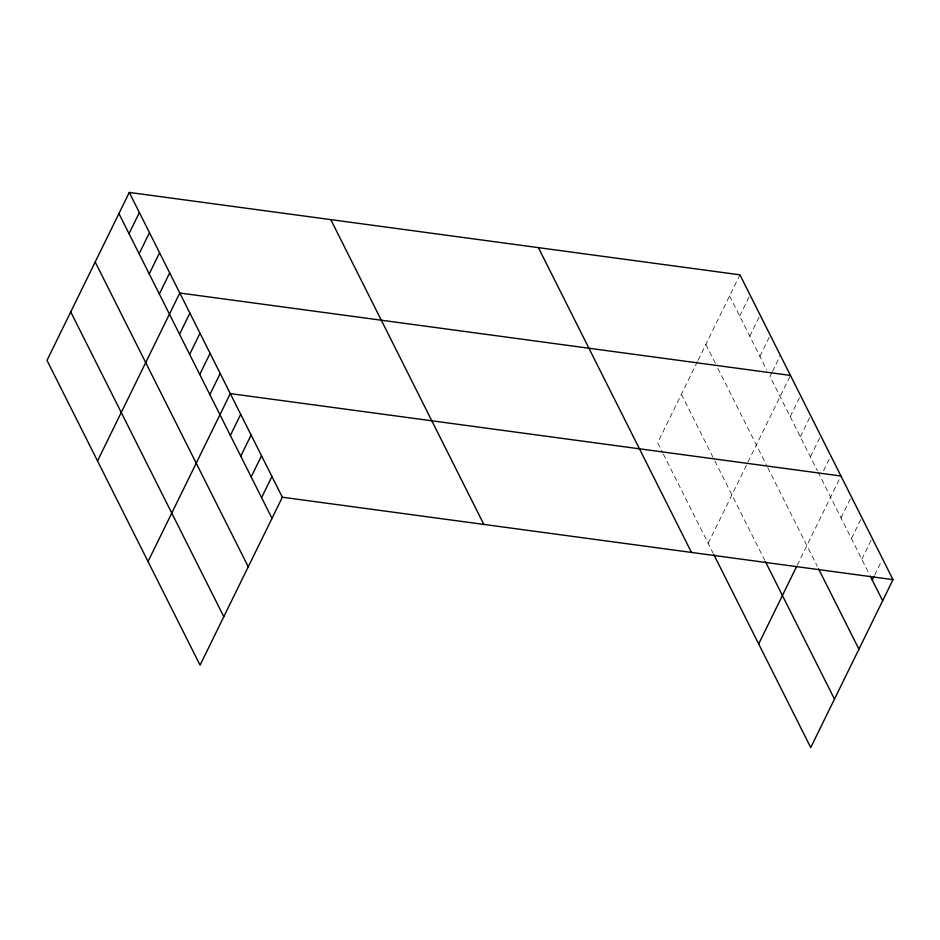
<?xml version="1.0" encoding="UTF-8"?>
<svg xmlns="http://www.w3.org/2000/svg" width="940" height="940" viewBox="0 0 940 940"><rect width="100%" height="100%" fill="white"/><g stroke="black" fill="none" stroke-linecap="round" stroke-linejoin="round"><path stroke-width="0.7" stroke-dasharray="4.7 3.53" d="M697.48 361.477L657.659 442.775L662.712 452.833M698.126 360.173L739.933 274.833M739.686 316.075L750.038 294.949M749.791 336.191L760.131 315.065M759.896 356.307L770.236 335.192M771.822 372.698L770.001 376.423L817.354 470.717M772.433 371.453L780.341 355.308M708.173 543.355L790.446 375.424M790.199 416.655L800.551 395.54M800.304 436.771L810.644 415.656M810.409 456.887L820.749 435.772M823.546 470.787L830.854 455.888M797.226 565.269L840.959 476.004M841.018 517.846L851.37 496.731M851.428 538.573L861.769 517.458M861.839 559.3L872.179 538.185M874.682 575.057L881.379 561.391M729.581 295.959L766.84 370.137M817.988 471.974L869.641 574.845M705.846 344.404L715.951 364.52M717.843 368.292L766.464 465.1M767.733 467.615L817.283 566.291M681.394 394.318L714.224 459.695M714.858 460.953L764.737 560.287M663.346 454.091L713.225 553.413"/><path stroke-width="1.41" d="M129.274 192.43L47 360.361L200.067 665.168L282.341 497.225L129.274 192.43L739.933 274.833L893 579.639L810.727 747.57L713.86 554.671M129.027 233.661L139.367 212.546M139.132 253.788L149.472 232.662M149.237 273.904L159.577 252.778M159.33 294.02L169.682 272.894M97.513 460.953L179.787 293.01L790.446 375.424M179.54 334.252L189.88 313.137M189.645 354.368L199.985 333.254M199.75 374.484L210.09 353.37M209.843 394.6L220.195 373.486M148.026 561.533L230.3 393.602L840.959 476.004M230.359 435.443L240.699 414.329M240.769 456.17L251.109 435.055M251.18 476.897L261.52 455.771M261.59 497.624L271.93 476.498M758.686 643.935L796.58 566.585M872.25 580.027L874.071 576.302M282.341 497.225L893 579.639M870.299 576.138L882.66 600.754M818.587 568.888L858.925 649.199M765.371 561.544L834.462 699.113M538.409 247.643L691.488 552.438M330.786 219.631L483.853 524.426M118.922 213.545L271.989 518.351M95.187 262.002L248.254 566.797M70.735 311.916L223.802 616.711"/></g></svg>
